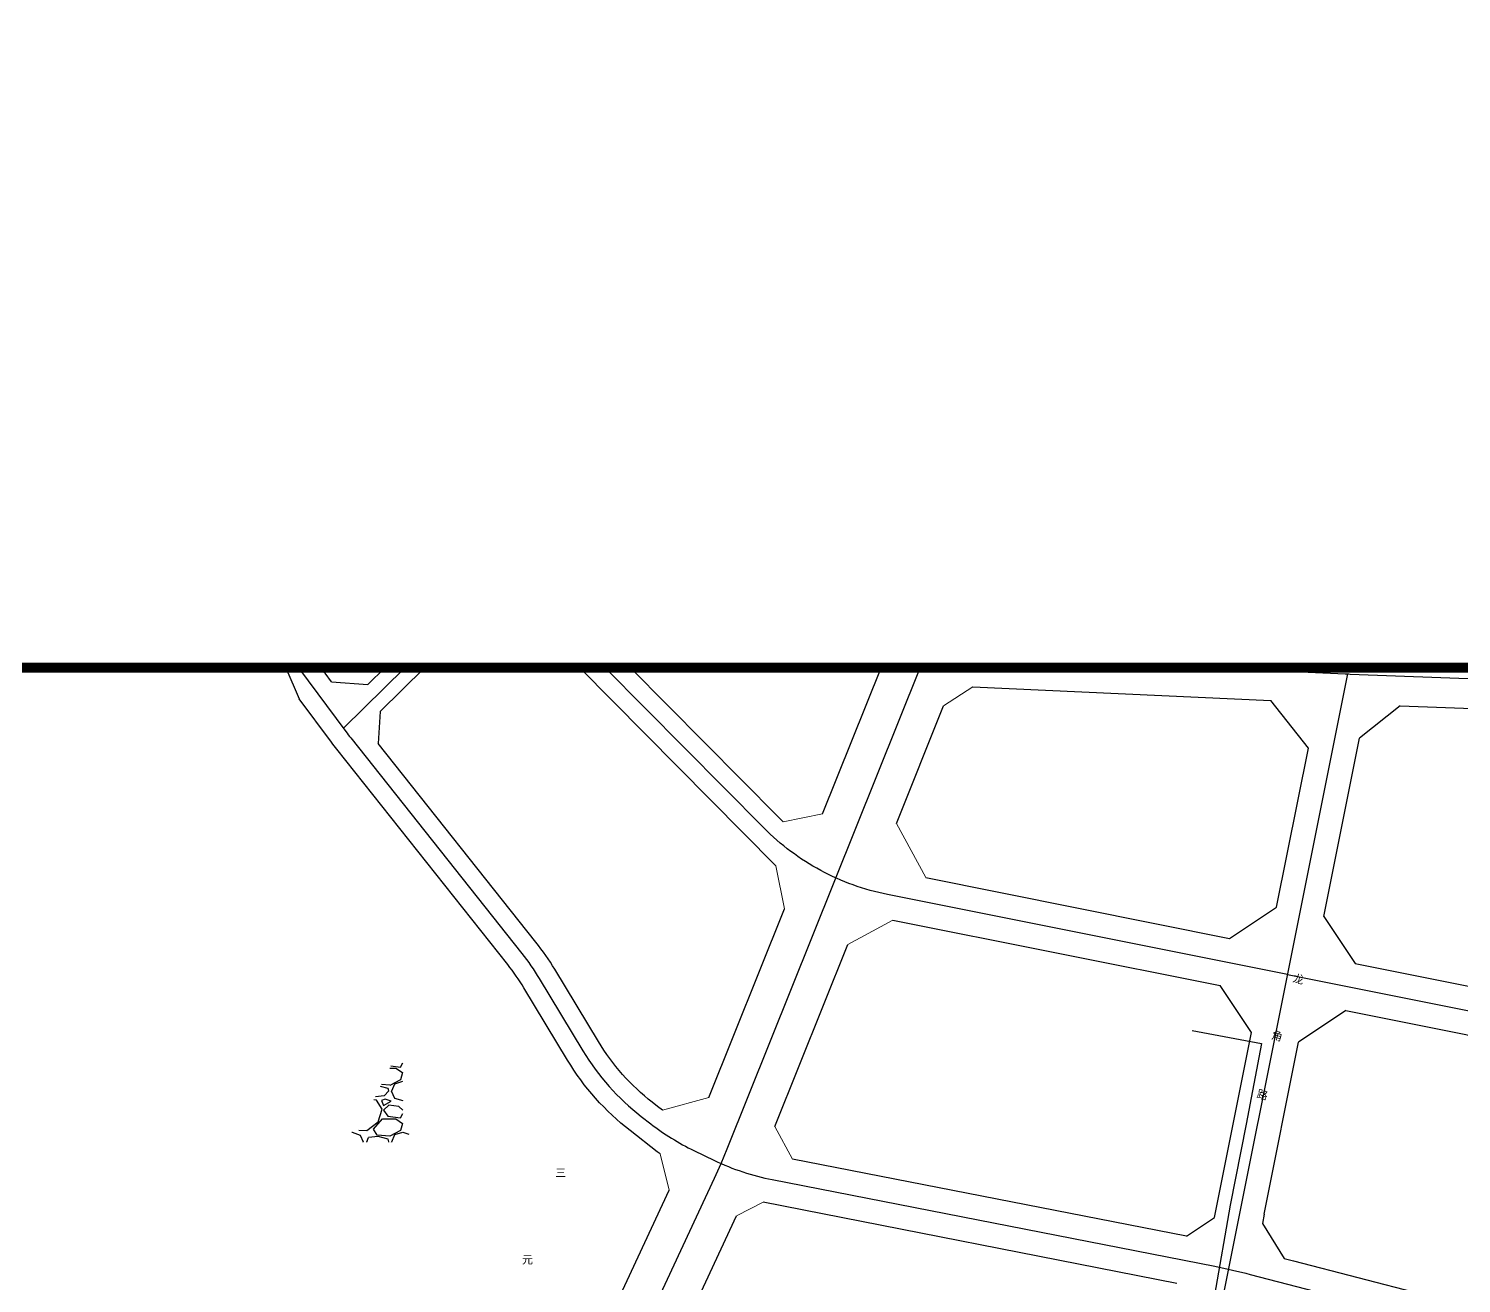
# Model space of a CAD drawing. Extents: x 529262 to 576451, y 2694391 to 2717535.
# Drawn here: x 563567 to 564283, y 2711536 to 2712163 of the extents above; entities that cross this region are included whole.
import ezdxf
from ezdxf.enums import TextEntityAlignment as Align
from ezdxf.xclip import XClip

# ---------------------------------------------------------------- set-up
doc = ezdxf.new("R2010")
doc.units = 0
doc.header["$XCLIPFRAME"] = 0
for name, color, linetype in [('GPSCOMMON', 7, 'Continuous'), ('GXYZ', 8, 'Continuous'), ('PP-COM', 7, 'Continuous'), ('PUB_TITLE', 4, 'Continuous'), ('RD-中线', 40, 'Continuous'), ('RD-红线', 7, 'Continuous'), ('RD-路名', 7, 'Continuous')]:
    doc.layers.add(name, color=color, linetype=linetype)
doc.styles.add('黑体', font='simhei.ttf')
doc.linetypes.add('732', pattern='A,9,-0.5,[162,AAA.SHX,S=1,R=0,X=0,Y=0],-0.5', length=10)

# ---------------------------------------------------------------- blocks, each defined once
blk = doc.blocks.new('A$C19FD0107')
at = {"layer": 'RD-中线', "color": 8, "linetype": 'Continuous', "flags": 128}
for points in [[(-7165.18, 17031.49), (-7087.98, 17197.69, 0.013348), (-7081.62, 17212.39), (-6971.27, 17487.49, -0.036527), (-6952.06, 17526.82), (-6940, 17547.52, -0.14412), (-6816.85, 17663.88), (-6390.94, 17880.62, 0.037294), (-6346.36, 17907.67), (-5306.08, 18650.1, -0.285876), (-4936.82, 18673.38), (-4885.58, 18645.79, 0.191634), (-4628.51, 18616.03), (-4407.52, 18675.62, -0.159687), (-4189.83, 18664.01), (-4046.79, 18608.53)], [(-6837.91, 17153.6, -0.015102), (-6820.24, 17149.58), (-6737.26, 17128.05, 0.02175), (-6711.74, 17122.61), (-6524.09, 17091.01)]]:
    blk.add_lwpolyline(points, format="xyb", dxfattribs=at)
at = {"layer": 'RD-中线', "color": 8, "ltscale": 3}
blk.add_lwpolyline([(-6801.52, 17299.43), (-7001.51, 17339.41, -0.149447), (-7063.29, 17372.68), (-7273.71, 17585.33)], format="xyb", dxfattribs=at)
at = {"layer": 'RD-中线', "color": 8, "linetype": 'Continuous'}
blk.add_lwpolyline([(-7273.39, 17422.47), (-7117.53, 17576.7)], dxfattribs=at)
blk.add_lwpolyline([(-7301.16, 17459.99), (-7272.19, 17420.85, 0.008459), (-7269.72, 17417.63), (-7184.25, 17309.97, -0.031954), (-7175.51, 17297.38), (-7153.68, 17261.24, 0.092052), (-7124.57, 17228.5), (-7119.81, 17224.81, 0.053024), (-7098.24, 17211.45), (-7088.02, 17206.53, 0.063859), (-7059.05, 17196.9), (-6837.91, 17153.6)], format="xyb", dxfattribs=at)
at = {"layer": 'RD-中线', "color": 8}
blk.add_lwpolyline([(-6982.6, 17459.25), (-6772.76, 17449.72, 0.002107), (-6770.23, 17449.61), (-6457.57, 17438.05, -0.00503), (-6451.54, 17437.77), (-6064.09, 17415.63, 0.010397), (-6051.62, 17415.18), (-5770.05, 17410.82, -0.008406), (-5759.97, 17410.49), (-5496.12, 17397.52, -0.052981), (-5433.48, 17387.74), (-5247.05, 17337.97, -0.033252), (-5209.3, 17325.16), (-5003.66, 17239.71)], format="xyb", dxfattribs=at)
at = {"layer": 'RD-中线', "color": 8, "linetype": 'Continuous', "flags": 128}
for points in [[(-6861.03, 17001.72), (-6771.49, 17449.66)], [(-6801.52, 17299.43), (-6212.47, 17181.7)]]:
    blk.add_lwpolyline(points, dxfattribs=at)
at = {"layer": 'RD-红线', "color": 8, "linetype": 'Continuous', "flags": 128}
for points in [[(-7033.93, 17379.65), (-6987.98, 17494.19, -0.01061), (-6982.69, 17506.61, -0.01061)], [(-6798.63, 17156.37), (-6734.24, 17139.67, 0.02175), (-6709.75, 17134.44), (-6555.48, 17108.47), (-6548.19, 17107.24)]]:
    blk.add_lwpolyline(points, format="xyb", dxfattribs=at)
at = {"layer": 'RD-红线', "color": 8, "ltscale": 3}
for points in [[(-7053.6, 17375.67), (-7055.9, 17378), (-7168.15, 17491.44), (-7170.26, 17493.57)], [(-7057.27, 17353.8), (-7183.05, 17480.91)]]:
    blk.add_lwpolyline(points, dxfattribs=at)
at = {"layer": 'RD-红线', "color": 8, "linetype": 'Continuous'}
for points in [[(-7261.29, 17444.29), (-7216.24, 17488.86), (-7214.11, 17490.97)], [(-7255.03, 17430.79), (-7206.4, 17478.91), (-7204.26, 17481.02)]]:
    blk.add_lwpolyline(points, dxfattribs=at)
at = {"layer": 'RD-红线', "color": 8}
for points in [[(-6936.2, 17472.16), (-6772.08, 17464.7, 0.002107), (-6769.68, 17464.6), (-6457.02, 17453.04, -0.00503), (-6450.69, 17452.75), (-6063.23, 17430.61, 0.010397), (-6051.39, 17430.18), (-5769.82, 17425.82, -0.008406), (-5759.24, 17425.47), (-5495.39, 17412.51, -0.052981), (-5429.62, 17402.23), (-5243.18, 17352.47, -0.033252), (-5203.55, 17339.01), (-5009.02, 17258.18)], [(-6791.16, 17412.49), (-6809.87, 17436.39, 0.459434)], [(-6745.31, 17433.68), (-6765.66, 17417.62, 0.368)], [(-6830.55, 17317.47), (-6807.02, 17333.16, 0.414214)], [(-6783.48, 17328.46), (-6767.79, 17304.93, 0.414214)], [(-6819.56, 17270.41), (-6835.25, 17293.94, 0.414214)], [(-6772.49, 17281.39), (-6796.03, 17265.7, 0.414214)], [(-6852.1, 17168.6), (-6838.02, 17178.03, 0.413073)], [(-6813.23, 17179.65), (-6814.15, 17175.02), (-6803.21, 17157.56), (-6798.63, 17156.37, 0.397758)]]:
    blk.add_lwpolyline(points, format="xyb", dxfattribs=at)
at = {"layer": 'RD-红线', "color": 8, "ltscale": 3, "flags": 128}
for points in [[(-7304.38, 17457.61), (-7295.48, 17437.19)], [(-7282.56, 17449.98), (-7297.95, 17462.37)], [(-7279.38, 17445.68), (-7282.56, 17449.98)]]:
    blk.add_lwpolyline(points, dxfattribs=at)
at = {"layer": 'RD-红线', "color": 8, "linetype": 'Continuous'}
for points in [[(-7279.38, 17445.68), (-7261.29, 17444.29, 0.456725)], [(-7255.03, 17430.79), (-7255.99, 17414.8, 0.382609)]]:
    blk.add_lwpolyline(points, format="xyb", dxfattribs=at)
at = {"layer": 'RD-红线', "color": 8, "linetype": 'Continuous', "lineweight": 5}
for points in [[(-6958.83, 17443.15), (-6973.44, 17433.75, 0.31887)], [(-7053.6, 17375.67), (-7033.93, 17379.65, 0.539828)], [(-6997.05, 17374.88), (-6982.41, 17347.83, 0.469252)], [(-7052.93, 17332.28), (-7057.27, 17353.8, 0.298847)], [(-6998.8, 17326.63), (-7021.29, 17314.46, 0.361237)], [(-7113.91, 17231.62), (-7090.79, 17237.88, 0.49847)], [(-7057.81, 17223.4), (-7048.98, 17207.16, 0.47044)], [(-7110.67, 17191.57), (-7115.08, 17209.73, 0.349605)], [(-7063.69, 17185.58), (-7076.88, 17178.86, 0.345129)]]:
    blk.add_lwpolyline(points, format="xyb", dxfattribs=at)
at = {"layer": 'RD-红线', "color": 8}
for points in [[(-6958.83, 17443.15), (-6809.87, 17436.39)], [(-6745.31, 17433.68), (-6496.2, 17424.47)]]:
    blk.add_lwpolyline(points, dxfattribs=at)
at = {"layer": 'RD-红线', "color": 8, "ltscale": 3, "flags": 128}
for points in [[(-7115.08, 17209.73), (-7116.56, 17210.89), (-7130.09, 17221.39, -0.092052), (-7161.39, 17256.59), (-7183.21, 17292.73, 0.031954), (-7191.3, 17304.37), (-7276.77, 17412.03, -0.008459), (-7279.43, 17415.5), (-7295.48, 17437.19)], [(-7113.91, 17231.62), (-7116.38, 17233.54), (-7119.05, 17235.61, -0.092052), (-7145.98, 17265.89), (-7167.8, 17302.04, 0.031954), (-7177.2, 17315.56), (-7255.99, 17414.8)]]:
    blk.add_lwpolyline(points, format="xyb", dxfattribs=at)
at = {"layer": 'RD-红线', "color": 8, "linetype": 'Continuous', "flags": 128}
for points in [[(-6997.05, 17374.88), (-6973.44, 17433.75)], [(-6783.48, 17328.46), (-6765.66, 17417.62)], [(-6807.02, 17333.16), (-6791.16, 17412.49)], [(-6982.41, 17347.83), (-6830.55, 17317.47)], [(-7090.79, 17237.88), (-7052.93, 17332.28)], [(-6998.8, 17326.63), (-6835.25, 17293.94)], [(-7057.81, 17223.4), (-7021.29, 17314.46)], [(-6767.79, 17304.93), (-6526.48, 17256.7)], [(-6772.49, 17281.39), (-6531.18, 17233.16)], [(-6838.02, 17178.03), (-6819.56, 17270.41)], [(-6813.23, 17179.65), (-6796.03, 17265.7)], [(-6852.1, 17168.6), (-7048.98, 17207.16)], [(-7171.36, 17060.91), (-7110.67, 17191.57)], [(-6856.89, 17145.09), (-7063.69, 17185.58)], [(-7125.04, 17075.18), (-7076.88, 17178.86)]]:
    blk.add_lwpolyline(points, dxfattribs=at)

msp = doc.modelspace()

# ---------------------------------------------------------------- hatches: boundary and pattern name
at = {"layer": 'GPSCOMMON'}
h = msp.add_hatch(dxfattribs=at)
h.set_pattern_fill('GRAVEL', color=8, style=0)
h.set_pattern_definition([(228.013, (563747.0674, 2711631.6964), (-203.20017, -228.60028), [3.4172, -338.305]), (184.9697, (563744.7814, 2711629.1564), (304.800493, 25.39982), [5.864, -580.54]), (132.5104, (563738.9394, 2711628.6484), (253.999815, -279.40027), [4.1348, -409.347]), (267.2737, (563729.0334, 2711622.2984), (25.39989, 507.999837), [5.34, -528.664]), (292.8337, (563728.7794, 2711616.9644), (-127.00036, 304.800173), [5.2363, -518.398]), (357.2737, (563730.8114, 2711612.1384), (-507.999837, 25.39989), [5.34, -528.664]), (37.6942, (563736.1454, 2711611.8844), (-330.200209, -253.999774), [7.0619, -699.131]), (72.2553, (563741.7334, 2711616.2024), (177.800356, 558.800162), [6.6672, -660.053]), (121.4296, (563743.7654, 2711622.5524), (-203.20005, 330.19961), [5.3581, -530.455]), (175.236, (563740.9714, 2711627.1244), (279.39978, -25.39976), [6.1171, -299.739]), (222.3974, (563734.8754, 2711627.6324), (-304.80001, -279.399637), [7.9108, -783.168]), (138.814, (563754.1794, 2711622.0444), (-177.79989, 152.39977), [2.7, -267.306]), (171.469, (563752.1474, 2711623.8224), (330.199496, -50.80013), [5.1368, -508.546]), (225, (563747.067, 2711624.584), (-5e-15, -25.4), [3.592, -32.329]), (203.199, (563745.2894, 2711627.6324), (127.00043, 50.80022), [1.9344, -191.506]), (291.801, (563743.5114, 2711626.8704), (-25.4, 76.20005), [2.7357, -134.048]), (30.964, (563744.5274, 2711624.3304), (76.1999, 50.80004), [4.4432, -143.663]), (161.565, (563748.337, 2711626.6164), (50.8, -25.4), [3.213, -77.109]), (16.3895, (563728.7794, 2711626.8704), (254.00014, 76.19984), [4.5009, -445.588]), (70.346, (563733.0974, 2711628.1404), (-101.59972, -279.399605), [3.776, -373.822]), (293.199, (563748.3374, 2711631.6964), (-50.80022, 127.00043), [3.8688, -189.572]), (343.6105, (563749.8614, 2711628.1404), (-254.00014, 76.19984), [4.5009, -445.588]), (339.444, (563728.7794, 2711611.1224), (-127.00016, 50.79994), [4.3403, -212.677]), (294.775, (563732.8434, 2711609.5984), (-126.999704, 279.39987), [3.6367, -360.036]), (66.801, (563748.5914, 2711606.2964), (50.80022, 127.00043), [3.8688, -189.572]), (17.354, (563750.1154, 2711609.8524), (-330.20002, -101.599847), [4.2578, -421.524]), (69.444, (563736.1454, 2711606.2964), (-50.79994, -127.00016), [2.1702, -214.848]), (101.31, (563747.0674, 2711606.2964), (-25.3999, 101.5997), [1.295, -128.22]), (165.964, (563746.8134, 2711607.5664), (76.20005, -25.4), [5.2363, -99.4905]), (186.009, (563741.7334, 2711608.8364), (253.999625, 25.39994), [4.8527, -480.414]), (303.69, (563744.5274, 2711622.0444), (-25.4, 50.8), [3.663, -87.918]), (353.1572, (563746.5594, 2711618.9964), (431.80018, -50.800228), [6.3956, -633.16]), (60.9454, (563752.9094, 2711618.2344), (-101.59976, -177.79958), [2.615, -258.894]), (90, (563754.18, 2711620.52), (-25.4, 25.4), [1.524, -23.876]), (120.2564, (563741.2254, 2711609.5984), (101.599785, -177.79991), [3.5287, -349.339]), (48.013, (563739.4474, 2711612.6464), (203.20017, 228.60028), [6.8344, -334.888]), (0, (563744.02, 2711617.726), (25.4, 25.4), [6.604, -18.796]), (325.305, (563750.6234, 2711617.7264), (-253.99956, 177.80002), [4.0161, -397.593]), (254.055, (563753.9254, 2711615.4404), (-25.40006, -101.60024), [3.6983, -181.217]), (207.646, (563752.9094, 2711611.8844), (-482.59983, -254.00016), [6.0214, -596.125]), (175.426, (563747.5754, 2711609.0904), (-330.200076, 25.399877), [6.3703, -630.658]), (175.426, (563747.5754, 2711609.0904), (-330.200076, 25.399877), [6.3703, -630.658])])
h.paths.add_polyline_path([(563757.279, 2711606.296), (563757.279, 2711611.296), (563754.279, 2711611.296), (563754.279, 2711646.296), (563749.279, 2711646.296), (563731.779, 2711611.296), (563728.779, 2711611.296), (563728.779, 2711606.296)])

# ---------------------------------------------------------------- linework, layer by layer
at = {"layer": 'GXYZ', "linetype": '732', "flags": 128}
msp.add_lwpolyline([(564148.757, 2711662.133), (564183.344, 2711655.51), (564175.773, 2711615.306), (564167.716, 2711574.761), (564160.004, 2711529.741), (564151.074, 2711492.566), (564142.748, 2711451.43), (564138.085, 2711143.363)], dxfattribs=at)
at = {"layer": 'PUB_TITLE', "color": 7, "const_width": 5}
msp.add_lwpolyline([(568193.3, 2711843.351), (561392.748, 2711843.351)], dxfattribs=at)

# ---------------------------------------------------------------- block references
at = {"layer": 'PP-COM'}
ref = msp.add_blockref('A$C19FD0107', (570997.993, 2694390.603), dxfattribs=at)
XClip(ref).set_block_clipping_path([(-9366.4383134884, 14428.6043910822), (-3328.4480743363, 17452.7484863754)])

# ---------------------------------------------------------------- texts
at = {"layer": 'RD-路名', "color": 7, "linetype": 'Continuous', "style": '黑体'}
for s, p in [('龙', (564201.914, 2711687.917)), ('角', (564191.246, 2711659.446)), ('路', (564183.912, 2711630.081))]:
    msp.add_text(s, height=4, rotation=345.48483, dxfattribs=at).set_placement(p, align=Align.MIDDLE)
for s, p in [('三', (563833.167, 2711590.975)), ('元', (563816.577, 2711547.42))]:
    msp.add_text(s, height=4, dxfattribs=at).set_placement(p, align=Align.MIDDLE)

doc.saveas('drawing.dxf')
